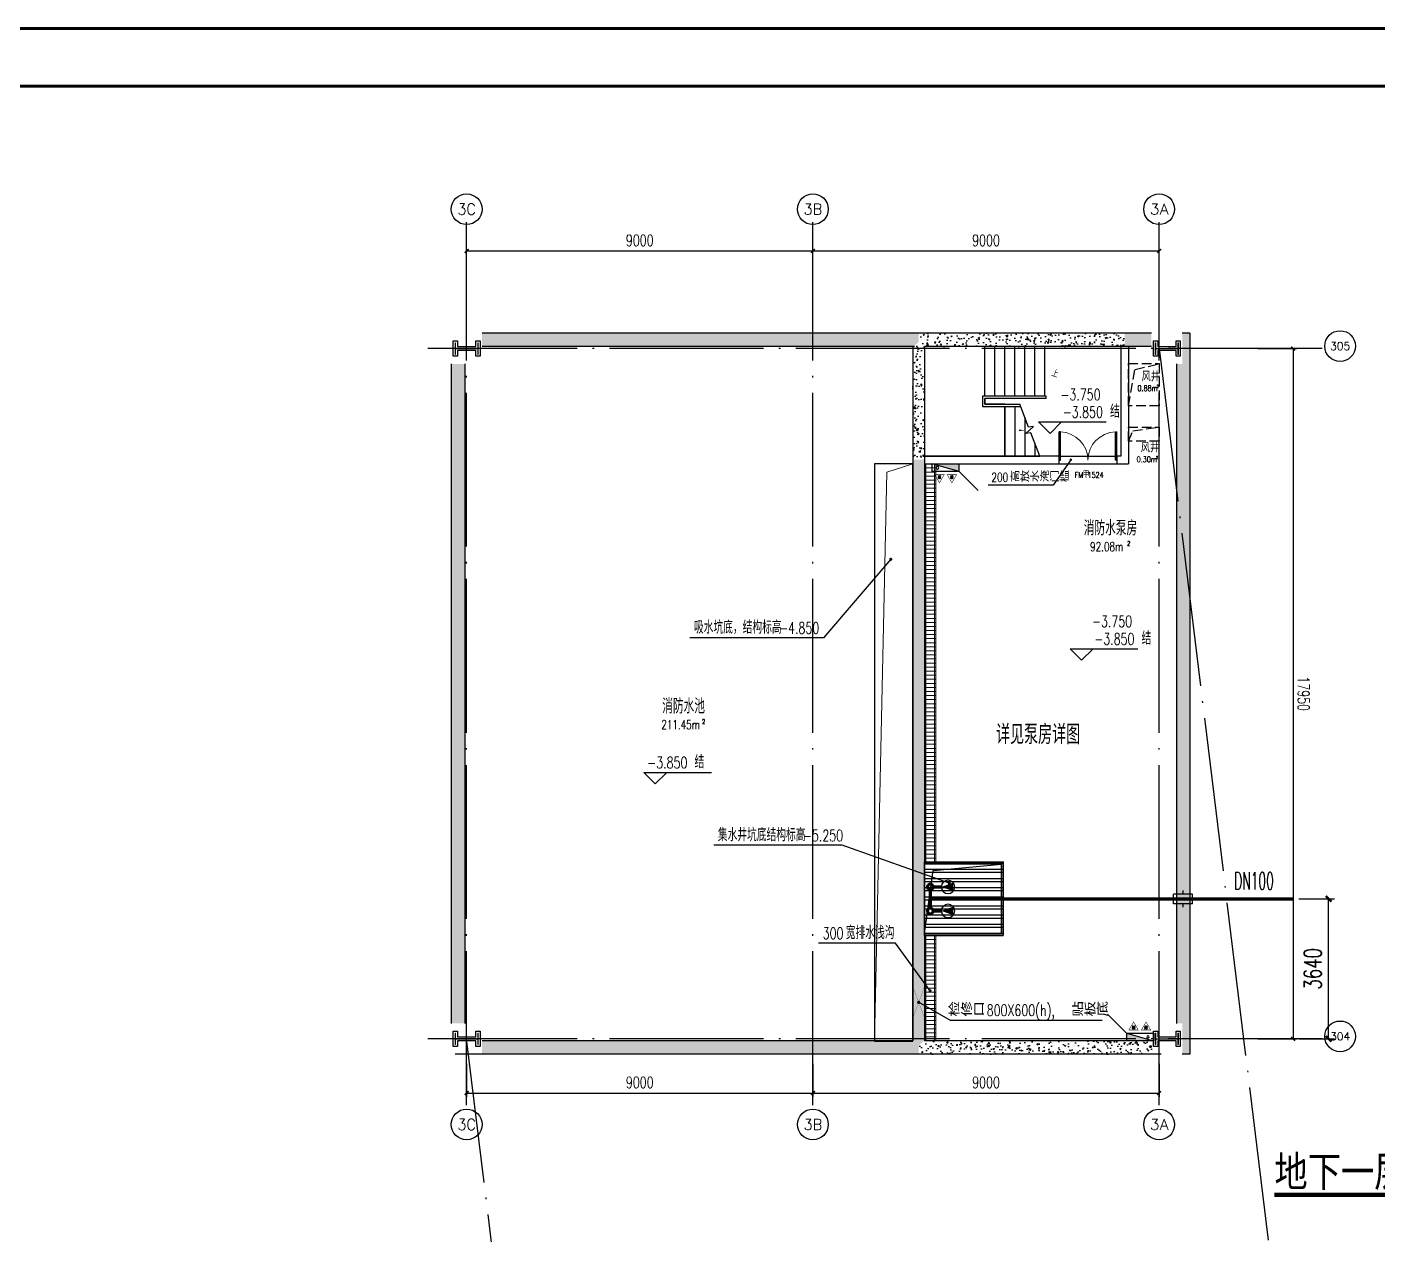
# Model space of a CAD drawing. Extents: x -452079 to 117456, y 3902 to 836955.
# Drawn here: x -162258 to -127144, y 630228 to 661640 of the extents above; entities that cross this region are included whole.
import ezdxf
from ezdxf.enums import TextEntityAlignment as Align

# ---------------------------------------------------------------- set-up
doc = ezdxf.new("R2010")
doc.units = 0
doc.header["$LTSCALE"] = 1000
doc.header["$MEASUREMENT"] = 0
for name, pattern in [('DASH', [0.35, 0.25, -0.1]), ('DOTE', [2.42, 2, -0.2, 0.02, -0.2]), ('DOTE_30', [0.726, 0.6, -0.06, 0.006, -0.06])]:
    doc.linetypes.add(name, pattern=pattern)
for name, color, linetype in [('0-cxFrame', 155, 'Continuous'), ('A-AXIS-D', 1, 'Continuous'), ('A-AXIS-DOTE', 14, 'DOTE'), ('A-AXIS-DP', 126, 'Continuous'), ('A-AXIS-SYMB', 3, 'Continuous'), ('A-HATCH-2', 251, 'Continuous'), ('A-STAIR', 150, 'Continuous'), ('A-WINDOW', 140, 'Continuous'), ('A-防火门窗', 1, 'Continuous'), ('AS-COLN', 6, 'Continuous'), ('AS-WALL', 40, 'Continuous'), ('AS-结构边线层', 200, 'Continuous'), ('FM_ZF雨水', 4, 'Continuous'), ('gps-wang', 90, 'Continuous'), ('PUB_TEXT', 7, 'Continuous'), ('S-其他', 3, 'Continuous'), ('SB_ZF消火栓', 10, 'Continuous'), ('SB_ZF消火栓M', 10, 'Continuous'), ('TEXT_雨水', 4, 'Continuous'), ('TWT_DIM', 3, 'Continuous'), ('TWT_TEXT', 7, 'Continuous'), ('WALL', 2, 'Continuous'), ('填充', 8, 'Continuous'), ('建-墙-填充', 8, 'Continuous'), ('建-文字', 7, 'Continuous'), ('建-标高', 3, 'Continuous'), ('建-箭头', 3, 'Continuous'), ('建-门窗编号', 7, 'Continuous')]:
    doc.layers.add(name, color=color, linetype=linetype)
for name, color, linetype, lineweight in [('0-cxText', 131, 'Continuous', 25), ('A-WALL-HATCH', 8, 'Continuous', 13), ('Gps-ZF雨水', 4, 'DOTE_30', 60), ('LG-ZF雨水', 4, 'Continuous', 60), ('S-col', 2, 'Continuous', 0)]:
    doc.layers.add(name, color=color, linetype=linetype, lineweight=lineweight)
doc.styles.add('-宋体', font='', dxfattribs={"width": 0.8})
doc.styles.add('_TCH_AXIS', font='COMPLEX', dxfattribs={"bigfont": 'GBCBIG'})
doc.styles.add('_TCH_DIM', font='SIMPLEX', dxfattribs={"width": 0.75, "bigfont": '@1HZTXT'})
doc.styles.add('_TCH_DIM_T3', font='SIMPLEX', dxfattribs={"width": 0.705882, "bigfont": 'GBCBIG'})
doc.styles.add('_TWT_PIPEDN', font='SIMPLEX', dxfattribs={"width": 0.65, "height": 3.5, "bigfont": 'HZTXT'})
doc.styles.add('A-AREA', font='SIMPLEX', dxfattribs={"bigfont": 'GBCBIG'})
doc.styles.add('A-DIM_T3', font='SIMPLEX', dxfattribs={"width": 0.705882, "bigfont": 'GBCBIG'})
doc.styles.add('A-STANDARD', font='SIMPLEX', dxfattribs={"bigfont": 'GBCBIG'})
doc.styles.add('A-WIN-LABEL', font='SIMPLEX', dxfattribs={"bigfont": 'GBCBIG'})
doc.styles.add('cx_tuming', font='')
doc.styles.add('cx_tuqian1', font='')
doc.styles.get("Standard").update_dxf_attribs({"font": 'gbenor.shx', "bigfont": 'gbcbig.shx'})
doc.styles.add('黑体', font='', dxfattribs={"height": 12})
doc.styles.get('-宋体').set_extended_font_data('SimSun')
doc.styles.get('cx_tuming').set_extended_font_data('SimHei')
doc.styles.get('cx_tuqian1').set_extended_font_data('SimSun')
doc.styles.get('黑体').set_extended_font_data('SimHei')
doc.dimstyles.new('_TCH_ARCH&&100', dxfattribs={"dimtxt": 297.5, "dimasz": 100, "dimexe": 100, "dimexo": 100, "dimgap": 126.25, "dimtad": 1, "dimdec": 0, "dimzin": 0, "dimdsep": 46, "dimtxsty": '_TCH_DIM_T3', "dimblk": 'ARCHTICK', "dimcen": 0.09, "dimclrt": 7, "dimazin": 2, "dimtfac": 1, "dimtdec": 0, "dimtix": 1, "dimtmove": 2, "dimatfit": 3, "dimfxl": 0, "dimtolj": 1, "dimtzin": 0, "dimarcsym": 0})
doc.dimstyles.new('_TCH_ARCH&&150', dxfattribs={"dimtxt": 446.25, "dimasz": 150, "dimexe": 150, "dimexo": 150, "dimgap": 189.375, "dimtad": 1, "dimdec": 0, "dimzin": 0, "dimdsep": 46, "dimtxsty": '_TCH_DIM_T3', "dimblk": 'ARCHTICK', "dimcen": 0.09, "dimclrt": 7, "dimazin": 2, "dimtfac": 1, "dimtdec": 0, "dimtix": 1, "dimtmove": 2, "dimatfit": 3, "dimfxl": 0, "dimtolj": 1, "dimtzin": 0, "dimarcsym": 0})
doc.dimstyles.new('A-DIM&&100', dxfattribs={"dimtxt": 297.5, "dimasz": 100, "dimexe": 100, "dimexo": 100, "dimgap": 126.25, "dimtad": 1, "dimdec": 0, "dimzin": 0, "dimdsep": 46, "dimtxsty": 'A-DIM_T3', "dimblk": 'ARCHTICK', "dimcen": 0.09, "dimclrt": 7, "dimazin": 2, "dimtfac": 1, "dimtdec": 0, "dimtix": 1, "dimtmove": 2, "dimatfit": 3, "dimfxl": 0, "dimtolj": 1, "dimtzin": 0, "dimarcsym": 0})
pattern_1 = [(50, (0, 0), (358.6301, -31.37607), [37.5, -412.5]), (355, (0, 0), (-69.37567, 376.09607), [30, -330]), (100.4514, (29.9, -2.6), (289.2547, 344.71977), [31.8701, -350.57106]), (46.1842, (0, 100), (533.6205, -82.7595), [56.25, -618.75]), (96.6356, (44.47, 93.1), (467.3314, 487.0589), [47.8051, -525.8565]), (351.1842, (0, 100), (467.331, 487.0593), [45, -495]), (21, (50, 75), (298.45353, -201.30945), [37.5, -412.5]), (326, (50, 75), (121.65767, 362.575), [30, -330]), (71.4514, (74.87, 58.22), (420.1113, 161.26525), [31.8701, -350.57106]), (37.5, (0, 0), (6.07993, 166.44693), [0, -326, 0, -335, 0, -331.25]), (7.5, (0, 0), (131.53477, 197.20586), [0, -191, 0, -318.5, 0, -126.25]), (327.5, (-111.5, 0), (266.91122, -11.277436), [0, -125, 0, -390, 0, -517.5]), (317.5, (-161.5, 0), (291.59308, 50.0525), [0, -162.5, 0, -259, 0, -367.5])]

# ---------------------------------------------------------------- blocks, each defined once
blk = doc.blocks.new('$LinePat$饰面砖')
at = {"color": 0}
for p, q in [((0, 0), (70, 0)), ((0, 0), (0, -100)), ((35, 0), (35, -100)), ((70, 0), (70, -100)), ((0, -100), (70, -100))]:
    blk.add_line(p, q, dxfattribs=at)
at = {"color": 0, "linetype": 'DASH'}
for p, q in [((0, -12.5), (70, -12.5)), ((0, -87.5), (70, -87.5))]:
    blk.add_line(p, q, dxfattribs=at)
blk = doc.blocks.new('_ArchTick')
at = {"color": 0, "linetype": 'ByBlock', "const_width": 0.4}
blk.add_lwpolyline([(-0.5, -0.5), (0.5, 0.5)], dxfattribs=at)
blk = doc.blocks.new('*D343')
at = {"layer": 'A-AXIS-D', "color": 0, "lineweight": -2, "transparency": 16777216}
for p, q in [((170541, 94654), (170541, 93796)), ((179541, 94654), (179541, 93796)), ((170541, 93896), (179541, 93896))]:
    blk.add_line(p, q, dxfattribs=at)
at = {"layer": 'A-AXIS-D', "color": 0, "lineweight": -2, "transparency": 16777216, "xscale": 100, "yscale": 100, "zscale": 100, "rotation": 180}
blk.add_blockref('_ArchTick', (170541, 93896), dxfattribs=at)
at = {"layer": 'A-AXIS-D', "color": 0, "lineweight": -2, "transparency": 16777216, "xscale": 100, "yscale": 100, "zscale": 100}
blk.add_blockref('_ArchTick', (179541, 93896), dxfattribs=at)
at = {"layer": 'A-AXIS-D', "color": 7, "transparency": 16777216, "insert": (175041, 94171), "char_height": 297.5, "attachment_point": 5, "style": '_TCH_DIM_T3'}
blk.add_mtext('\\A1;9000', dxfattribs=at)
blk = doc.blocks.new('*D344')
at = {"layer": 'A-AXIS-D', "color": 0, "lineweight": -2, "transparency": 16777216}
for p, q in [((179541, 94654), (179541, 93796)), ((188541, 94654), (188541, 93796)), ((179541, 93896), (188541, 93896))]:
    blk.add_line(p, q, dxfattribs=at)
at = {"layer": 'A-AXIS-D', "color": 0, "lineweight": -2, "transparency": 16777216, "xscale": 100, "yscale": 100, "zscale": 100, "rotation": 180}
blk.add_blockref('_ArchTick', (179541, 93896), dxfattribs=at)
at = {"layer": 'A-AXIS-D', "color": 0, "lineweight": -2, "transparency": 16777216, "xscale": 100, "yscale": 100, "zscale": 100}
blk.add_blockref('_ArchTick', (188541, 93896), dxfattribs=at)
at = {"layer": 'A-AXIS-D', "color": 7, "transparency": 16777216, "insert": (184041, 94171), "char_height": 297.5, "attachment_point": 5, "style": '_TCH_DIM_T3'}
blk.add_mtext('\\A1;9000', dxfattribs=at)
blk = doc.blocks.new('*D395')
at = {"layer": 'A-AXIS-D', "color": 0, "lineweight": -2, "transparency": 16777216}
for p, q in [((191105, 113254), (192121, 113254)), ((192021, 113254), (192021, 95304)), ((191105, 95304), (192121, 95304))]:
    blk.add_line(p, q, dxfattribs=at)
at = {"layer": 'A-AXIS-D', "color": 0, "lineweight": -2, "transparency": 16777216, "xscale": 100, "yscale": 100, "zscale": 100}
for p, rotation in [((192021, 113254), 90), ((192021, 95304), 270)]:
    blk.add_blockref('_ArchTick', p, dxfattribs=dict(at, rotation=rotation))
at = {"layer": 'A-AXIS-D', "color": 7, "transparency": 16777216, "insert": (192296, 104279), "char_height": 297.5, "attachment_point": 5, "rotation": 270, "style": 'A-DIM_T3'}
blk.add_mtext('\\A1;17950', dxfattribs=at)
blk = doc.blocks.new('*D396')
at = {"layer": 'A-AXIS-D', "color": 0, "lineweight": -2, "transparency": 16777216}
for p, q in [((170541, 115034), (170541, 115892)), ((179541, 115034), (179541, 115892)), ((170541, 115792), (179541, 115792))]:
    blk.add_line(p, q, dxfattribs=at)
at = {"layer": 'A-AXIS-D', "color": 0, "lineweight": -2, "transparency": 16777216, "xscale": 100, "yscale": 100, "zscale": 100, "rotation": 180}
blk.add_blockref('_ArchTick', (170541, 115792), dxfattribs=at)
at = {"layer": 'A-AXIS-D', "color": 0, "lineweight": -2, "transparency": 16777216, "xscale": 100, "yscale": 100, "zscale": 100}
blk.add_blockref('_ArchTick', (179541, 115792), dxfattribs=at)
at = {"layer": 'A-AXIS-D', "color": 7, "transparency": 16777216, "insert": (175041, 116067), "char_height": 297.5, "attachment_point": 5, "style": '_TCH_DIM_T3'}
blk.add_mtext('\\A1;9000', dxfattribs=at)
blk = doc.blocks.new('*D397')
at = {"layer": 'A-AXIS-D', "color": 0, "lineweight": -2, "transparency": 16777216}
for p, q in [((179541, 115034), (179541, 115892)), ((188541, 115034), (188541, 115892)), ((179541, 115792), (188541, 115792))]:
    blk.add_line(p, q, dxfattribs=at)
at = {"layer": 'A-AXIS-D', "color": 0, "lineweight": -2, "transparency": 16777216, "xscale": 100, "yscale": 100, "zscale": 100, "rotation": 180}
blk.add_blockref('_ArchTick', (179541, 115792), dxfattribs=at)
at = {"layer": 'A-AXIS-D', "color": 0, "lineweight": -2, "transparency": 16777216, "xscale": 100, "yscale": 100, "zscale": 100}
blk.add_blockref('_ArchTick', (188541, 115792), dxfattribs=at)
at = {"layer": 'A-AXIS-D', "color": 7, "transparency": 16777216, "insert": (184041, 116067), "char_height": 297.5, "attachment_point": 5, "style": '_TCH_DIM_T3'}
blk.add_mtext('\\A1;9000', dxfattribs=at)
blk = doc.blocks.new('$DorLib2D$00000002')
for p, q in [((-0.5, 0), (-0.5, 0.4875)), ((-0.475, 0.4875), (-0.5, 0.4875)), ((-0.475, 0), (-0.475, 0.4875)), ((0.475, 0), (0.475, 0.4875)), ((0.475, 0.4875), (0.5, 0.4875)), ((0.5, 0), (0.5, 0.4875)), ((-0.5, 0), (-0.475, 0)), ((0.5, 0), (0.475, 0))]:
    blk.add_line(p, q)
at = {"lineweight": 13}
for centre, start, end in [((-0.4875, 0), 0, 88.53072), ((0.4875, 0), 91.46928, 180)]:
    blk.add_arc(centre, 0.4875, start, end, dxfattribs=at)
blk = doc.blocks.new('_FZH')
at = {"layer": 'A-HATCH-2'}
blk.add_lwpolyline([(-0.437, -0.25), (-0.437, 0.25), (-0.297, 0.25), (-0.297, 0.067), (0.298, 0.067), (0.298, 0.25), (0.438, 0.25), (0.438, -0.25), (0.298, -0.25), (0.298, -0.068), (-0.297, -0.068), (-0.297, -0.25)], close=True, dxfattribs=at)
at = {"layer": 'S-col'}
blk.add_lwpolyline([(-0.375, -0.188), (-0.375, 0.187), (-0.36, 0.187), (-0.36, 0.005), (0.36, 0.005), (0.36, 0.187), (0.375, 0.187), (0.375, -0.188), (0.36, -0.188), (0.36, -0.005), (-0.36, -0.005), (-0.36, -0.188)], close=True, dxfattribs=at)
blk = doc.blocks.new('A$C5D961328')
at = {"layer": 'SB_ZF消火栓', "linetype": 'Continuous'}
h = blk.add_hatch(dxfattribs=at)
h.set_pattern_fill('ANSI31', color=256, scale=129.330432, angle=270, style=0)
h.set_pattern_definition([(45, (-18410.044, -5691.868), (11.431303, -11.431303), [])])
h.paths.add_polyline_path([(228, 343), (228, 427), (153, 427), (153, 343)])
h = blk.add_hatch(dxfattribs=at)
h.set_pattern_fill('ANSI31', color=256, scale=129.330432, angle=270, style=0)
h.set_pattern_definition([(45, (-18087.504, -5691.868), (11.431303, -11.431303), [])])
h.paths.add_polyline_path([(550, 343), (550, 427), (475, 427), (475, 343)])
at = {"layer": 'SB_ZF消火栓'}
blk.add_hatch(color=256, dxfattribs=at).paths.add_polyline_path([(0, 40), (700, 40), (700, 240)])
for p, q in [((1195, 735), (700, 240)), ((700, 240), (0, 240)), ((0, 240), (0, 40)), ((700, 240), (0, 40)), ((0, 40), (700, 40)), ((700, 240), (700, 40))]:
    blk.add_line(p, q, dxfattribs=at)
at = {"layer": 'SB_ZF消火栓', "linetype": 'Continuous'}
for points, const_width in [([(312, 321), (190, 531), (69, 321), (312, 321), (190, 531)], 12.9), ([(228, 343), (228, 427), (153, 427), (153, 343), (228, 343)], 7.76), ([(634, 321), (513, 531), (392, 321), (634, 321), (513, 531)], 12.9), ([(550, 343), (550, 427), (475, 427), (475, 343), (550, 343)], 7.76)]:
    blk.add_lwpolyline(points, dxfattribs=dict(at, const_width=const_width))
at = {"layer": 'SB_ZF消火栓', "color": 1}
blk.add_circle((140, 140), 32.5, dxfattribs=at)
blk = doc.blocks.new('64')
at = {"layer": 'gps-wang'}
blk.add_hatch(color=256, dxfattribs=at).paths.add_polyline_path([(0, 315), (-202, -242), (202, -242)])
blk.add_circle((0, 0), 315, dxfattribs=at)
blk = doc.blocks.new('排污泵')
at = {"layer": 'Gps-ZF雨水', "const_width": 60}
for points in [[(0, 192), (0, 50)], [(50, 0), (366, 0)], [(416, 192), (416, 50)]]:
    blk.add_lwpolyline(points, dxfattribs=at)
at = {"layer": 'LG-ZF雨水', "linetype": 'Continuous'}
for centre in [(0, 0), (416, 0)]:
    blk.add_circle(centre, 50, dxfattribs=at)
at = {"layer": '填充', "extrusion": (0, 0, -1), "xscale": 0.3675000001676381, "yscale": 0.3675000001676381, "zscale": -0.3675000001676381, "rotation": 180}
for p in [(0, 307), (-416, 307)]:
    blk.add_blockref('64', p, dxfattribs=at)
blk = doc.blocks.new('TK22.A0+1 L(Dragon)')
at = {"layer": '0-cxFrame', "color": 7, "const_width": 0.5}
blk.add_lwpolyline([(0, 0), (-1485, 0), (-1485, 841), (0, 841)], close=True, dxfattribs=at)
at = {"layer": '0-cxFrame', "const_width": 0.5}
blk.add_lwpolyline([(-80, 10), (-1465, 10), (-1465, 831), (-80, 831)], close=True, dxfattribs=at)
at = {"style": '黑体', "flags": 4}
blk.add_attdef('图幅', text='', height=3.3, dxfattribs=at).set_placement((-40, 3), align=Align.RIGHT)
at = {"layer": '0-cxText', "flags": 4}
for tag, height, style, p in [('建设单位', 3.5, 'cx_tuming', (-45, 240)), ('项目名称', 3.5, 'cx_tuming', (-45, 210)), ('子项名称', 3.5, 'cx_tuming', (-45, 180)), ('工程编号', 3.3, 'cx_tuqian1', (-35, 165)), ('图名1', 3.5, 'cx_tuming', (-45, 87)), ('图名2', 3.5, 'cx_tuming', (-45, 79)), ('图名3', 3.5, 'cx_tuming', (-45, 71)), ('出图日期', 3.3, 'cx_tuqian1', (-39, 60)), ('专业', 3.3, 'cx_tuqian1', (-55, 52)), ('图号', 3.3, 'cx_tuqian1', (-55, 44)), ('版次', 3.3, 'cx_tuqian1', (-20, 44))]:
    blk.add_attdef(tag, text='', height=height, dxfattribs=dict(at, style=style)).set_placement(p, align=Align.MIDDLE)
blk = doc.blocks.new('$VALVE$00000553')
for p, q in [((-138, -69), (-138, 69)), ((-138, 0), (138, 0)), ((0, -6), (0, 6)), ((138, -69), (138, 69))]:
    blk.add_line(p, q)
at = {"const_width": 18.4}
for points in [[(-138, 69), (-138, 69), (0, 69)], [(0, 124), (0, 69), (0, 69)], [(138, 69), (138, 69), (0, 69)], [(0, -69), (-138, -69), (-138, -69)], [(0, -69), (138, -69), (138, -69)], [(0, -69), (0, -124), (0, -124)]]:
    blk.add_lwpolyline(points, dxfattribs=at)
blk = doc.blocks.new('*D455')
at = {"layer": 'TWT_DIM', "color": 0, "lineweight": -2, "transparency": 16777216}
for p, q in [((-129202, 638969), (-128276, 638969)), ((-128426, 635328), (-128426, 638969)), ((-129202, 635328), (-128276, 635328))]:
    blk.add_line(p, q, dxfattribs=at)
at = {"layer": 'TWT_DIM', "color": 0, "lineweight": -2, "transparency": 16777216, "xscale": 150, "yscale": 150, "zscale": 150}
for p, rotation in [((-128426, 638969), 90), ((-128426, 635328), 270)]:
    blk.add_blockref('_ArchTick', p, dxfattribs=dict(at, rotation=rotation))
at = {"layer": 'TWT_DIM', "color": 7, "transparency": 16777216, "insert": (-128839, 637149), "char_height": 446.2, "attachment_point": 5, "rotation": 90, "style": '_TCH_DIM_T3'}
blk.add_mtext('\\A1;3640', dxfattribs=at)
blk = doc.blocks.new('A$C515E426B')
at = {"layer": 'A-HATCH-2'}
h = blk.add_hatch(dxfattribs=at)
h.set_pattern_fill('混凝土', color=8, scale=50)
h.set_pattern_definition(pattern_1)
h.paths.add_polyline_path([(170940.7, 113654.4), (170940.7, 113304.4), (182140.7, 113304.4), (182290.7, 113421), (182290.7, 113654.4)])
h = blk.add_hatch(dxfattribs=at)
h.set_pattern_fill('混凝土', color=8, scale=50)
h.set_pattern_definition(pattern_1)
h.paths.add_polyline_path([(182290.7, 113421), (182140.7, 113304.4), (182140.7, 110364.5), (182440.7, 110364.5), (182440.7, 113304.4)])
h = blk.add_hatch(dxfattribs=at)
h.set_pattern_fill('混凝土', color=8, scale=50)
h.set_pattern_definition(pattern_1)
h.paths.add_polyline_path([(187640.7, 113304.4), (187640.7, 113654.4), (182290.7, 113654.4), (182290.7, 113421), (182440.7, 113304.4)])
h = blk.add_hatch(dxfattribs=at)
h.set_pattern_fill('混凝土', color=8, scale=50)
h.set_pattern_definition(pattern_1)
h.paths.add_polyline_path([(188990.7, 95704.5), (189140.7, 95704.5), (189140.7, 94904.5), (189340.7, 94904.5), (189340.7, 113654.4), (189140.7, 113654.4), (189140.7, 112854.4), (188990.7, 112854.4)])
h = blk.add_hatch(dxfattribs=at)
h.set_pattern_fill('混凝土', color=8, scale=50)
h.set_pattern_definition(pattern_1)
h.paths.add_polyline_path([(170140.7, 95704.5), (170490.7, 95704.5), (170490.7, 112854.4), (170140.7, 112854.4)])
h = blk.add_hatch(dxfattribs=at)
h.set_pattern_fill('混凝土', color=8, scale=50)
h.set_pattern_definition(pattern_1)
h.paths.add_polyline_path([(182440.7, 110364.5), (182140.7, 110364.5), (182140.7, 95253.6), (182290.7, 95136.9), (182440.7, 95253.6)])
h = blk.add_hatch(dxfattribs=at)
h.set_pattern_fill('ANSI32', color=8, scale=50, angle=135)
h.set_pattern_definition([(180, (356094.84, -760276.4), (-1e-14, -238.125), []), (180, (356015.47, -760197.03), (-1e-14, -238.125), [])])
h.paths.add_polyline_path([(184490.7, 99903.6), (182440.7, 99898.6), (182440.7, 97988.6), (184490.7, 97993.6)])
h = blk.add_hatch(dxfattribs=at)
h.set_pattern_fill('混凝土', color=8, scale=50)
h.set_pattern_definition(pattern_1)
h.paths.add_polyline_path([(170940.7, 95253.6), (170940.7, 94904.5), (170241.3, 94904.5), (170240.7, 94903.6), (182290.7, 94903.6), (182290.7, 95136.9), (182140.7, 95253.6)])
h = blk.add_hatch(dxfattribs=at)
h.set_pattern_fill('混凝土', color=8, scale=50)
h.set_pattern_definition(pattern_1)
h.paths.add_polyline_path([(188590.7, 94904.5), (188340.7, 94904.5), (188340.7, 95253.6), (182440.7, 95253.6), (182290.7, 95136.9), (182290.7, 94903.6), (188590.7, 94903.6)])
at = {"layer": '建-墙-填充'}
blk.add_hatch(color=8, dxfattribs=at).paths.add_polyline_path([(188340.7, 113304.4), (188340.7, 113654.4), (187640.7, 113654.4), (187640.7, 113304.4)])
at = {"layer": 'A-AXIS-D'}
for centre in [(170540.7, 116878.4), (179540.7, 116878.4), (188540.7, 116878.4), (193244.4, 113318.8), (193244.4, 95368.8), (170540.7, 93078.2), (179540.7, 93078.2), (188540.7, 93078.2)]:
    blk.add_circle(centre, 400, dxfattribs=at)
at = {"layer": 'A-AXIS-DOTE', "color": 8, "ltscale": 2}
for p, q in [((192774.8, 113254.5), (169534.8, 113254.5)), ((188540.7, 113254.5), (192522.2, 80696)), ((192774.8, 95304.5), (169534.8, 95304.5)), ((174514.2, 62746), (170540.7, 95304.5))]:
    blk.add_line(p, q, dxfattribs=at)
for points in [[(170540.7, 93584.5), (170540.7, 116544.5)], [(179540.7, 93584.5), (179540.7, 116544.5)], [(188540.7, 93584.5), (188540.7, 116544.5)]]:
    blk.add_lwpolyline(points, dxfattribs=at)
at = {"layer": 'A-AXIS-DP'}
blk.add_lwpolyline([(182440.7, 99903.6), (184490.7, 99903.6), (184490.7, 97993.6), (182440.7, 97993.6)], close=True, dxfattribs=at)
at = {"layer": 'A-AXIS-SYMB'}
for p, q in [((186244.8, 110364.5), (185789, 109704.5)), ((185789, 109704.5), (184099, 109704.5)), ((182290.7, 96254.6), (183104.8, 95794.5)), ((183104.8, 95794.5), (187057.2, 95794.5))]:
    blk.add_line(p, q, dxfattribs=at)
for points, const_width in [([(186253.9, 110377.7, 1), (186235.8, 110351.3, 1)], 32), ([(182273.2, 96264.4, 1), (182308.1, 96244.8, 1)], 40)]:
    blk.add_lwpolyline(points, format="xyb", close=True, dxfattribs=dict(at, const_width=const_width))
at = {"layer": 'A-HATCH-2'}
blk.add_lwpolyline([(182440.7, 98043.6), (182664.8, 99683.6), (184440.7, 99843.6)], dxfattribs=at)
at = {"layer": 'A-STAIR'}
for p, q in [((184010.7, 113304.4), (182440.7, 113304.4)), ((182440.7, 113304.4), (182440.7, 110454.4)), ((185570.7, 113304.4), (184010.7, 113304.4)), ((184010.7, 112014.4), (184010.7, 113304.4)), ((184010.7, 112014.4), (184010.7, 113304.4)), ((184270.7, 112014.4), (184270.7, 113304.4)), ((184530.7, 112014.4), (184530.7, 113304.4)), ((184790.7, 112014.4), (184790.7, 113304.4)), ((185050.7, 112014.4), (185050.7, 113304.4)), ((185310.7, 112014.4), (185310.7, 113304.4)), ((185570.7, 112014.4), (185570.7, 113304.4)), ((185600.7, 112014.4), (183950.7, 112014.4)), ((183950.7, 112014.4), (183950.7, 111744.4)), ((185600.7, 111954.4), (185600.7, 112014.4)), ((183950.7, 111744.4), (184943.8, 111744.4)), ((185570.7, 111954.4), (184010.7, 111954.4)), ((185600.7, 111954.4), (184010.7, 111954.4)), ((184010.7, 111954.4), (184010.7, 111804.4)), ((184010.7, 111804.4), (184010.7, 111954.4)), ((184010.7, 111804.4), (184920.7, 111804.4)), ((184530.7, 111804.4), (184010.7, 111804.4)), ((184530.7, 111804.4), (184920.7, 111804.4)), ((184530.7, 111744.4), (184530.7, 110454.4)), ((184530.7, 110454.4), (184530.7, 111744.4)), ((184790.7, 111744.4), (184790.7, 110454.4)), ((185148.4, 111213.2), (184920.7, 111804.4)), ((185050.7, 111466.9), (185050.7, 110454.4)), ((185071.5, 111049.9), (185274.3, 111226.6)), ((185205.8, 111064.2), (185071.5, 111049.9)), ((185274.3, 111226.6), (185148.4, 111213.2)), ((185440.7, 110454.4), (185205.8, 111064.2)), ((185310.7, 110791.9), (185310.7, 110454.4)), ((182440.7, 110454.4), (184530.7, 110454.4)), ((184530.7, 110454.4), (185440.7, 110454.4))]:
    blk.add_line(p, q, dxfattribs=at)
at = {"layer": 'A-WALL-HATCH'}
blk.add_lwpolyline([(181140.7, 95243.6), (181458.6, 110036.8), (182140.7, 110254.5)], dxfattribs=at)
at = {"layer": 'A-WINDOW'}
blk.add_lwpolyline([(184490.7, 99903.6), (182440.7, 99898.6), (182440.7, 97988.6), (184490.7, 97993.6)], close=True, dxfattribs=at)
at = {"layer": 'A-WINDOW', "const_width": 5}
blk.add_lwpolyline([(182140.6, 95854.5), (182440.6, 95854.5), (182440.6, 96654.5), (182140.6, 96654.5)], close=True, dxfattribs=at)
for points in [[(182140.6, 96654.5), (182440.6, 95854.5)], [(182140.6, 95854.5), (182440.6, 96654.5)]]:
    blk.add_lwpolyline(points, dxfattribs=at)
at = {"layer": 'A-防火门窗', "color": 1}
for p, q in [((185940.7, 110454.5), (187440.7, 110454.5)), ((185940.7, 110254.5), (187440.7, 110254.5))]:
    blk.add_line(p, q, dxfattribs=at)
at = {"layer": 'AS-COLN'}
for p, q in [((170240.7, 113554.4), (170240.7, 113554.4)), ((170490.7, 113554.4), (170490.7, 113554.4)), ((170740.7, 113554.4), (170740.7, 113554.4)), ((182290.7, 113654.4), (170940.7, 113654.4)), ((187640.7, 113654.4), (182290.7, 113654.4)), ((188340.7, 113654.4), (187640.7, 113654.4)), ((189340.7, 113654.4), (189140.7, 113654.4)), ((189340.7, 113654.4), (189340.7, 94904.5)), ((182140.7, 113304.4), (170940.7, 113304.4)), ((182140.7, 113304.4), (182140.7, 110364.5)), ((182440.7, 113304.4), (182440.7, 110364.5)), ((187640.7, 113304.4), (182440.7, 113304.4)), ((188340.7, 113304.4), (187640.7, 113304.4)), ((170140.7, 112854.4), (170140.7, 95704.5)), ((170490.7, 112854.4), (170490.7, 95704.5)), ((188990.7, 112854.4), (188990.7, 95704.5)), ((182140.7, 110364.5), (182140.7, 95253.6)), ((182440.7, 110364.5), (182440.7, 95253.6)), ((182140.7, 95253.6), (170940.7, 95253.6)), ((188340.7, 95253.6), (182440.7, 95253.6)), ((170240.7, 94903.6), (170241.3, 94904.5)), ((182290.7, 94903.6), (170240.7, 94903.6)), ((188590.7, 94903.6), (182290.7, 94903.6)), ((188590.7, 94903.6), (188590.7, 94904.5)), ((189340.7, 94904.5), (189140.7, 94904.5))]:
    blk.add_line(p, q, dxfattribs=at)
for points in [[(181140.7, 95243.6), (182140.7, 95243.6), (182140.7, 110254.5), (181140.7, 110254.5)], [(184440.7, 99843.6), (182440.7, 99843.6), (182440.7, 98043.6), (184440.7, 98043.6)]]:
    blk.add_lwpolyline(points, close=True, dxfattribs=at)
at = {"layer": 'AS-WALL'}
for p, q in [((187540.7, 113304.4), (187540.7, 110454.5)), ((187740.7, 113304.4), (187740.7, 110254.5)), ((185940.7, 110454.5), (182440.7, 110454.5)), ((185940.7, 110254.5), (185940.7, 110454.5)), ((187540.7, 110454.5), (187440.7, 110454.5)), ((187440.7, 110454.5), (187440.7, 110254.5)), ((182440.7, 110254.5), (185940.7, 110254.5)), ((187440.7, 110254.5), (187740.7, 110254.5))]:
    blk.add_line(p, q, dxfattribs=at)
at = {"layer": 'AS-结构边线层', "linetype": 'DASH'}
for points in [[(187740.7, 112864.5), (188540.7, 112864.5), (188540.7, 111764.5), (187740.7, 111764.5)], [(187740.7, 111214.5), (188540.7, 111214.5), (188540.7, 110844.5), (187740.7, 110844.5)]]:
    blk.add_lwpolyline(points, close=True, dxfattribs=at)
for points in [[(187740.7, 111764.5), (187914.8, 112709.5), (188540.7, 112859.5)], [(187740.7, 110844.5), (187860, 111116.7), (188540.7, 111214.5)]]:
    blk.add_lwpolyline(points, dxfattribs=at)
at = {"layer": '建-标高'}
for p, q in [((185704.8, 111049.5), (185404.8, 111349.5)), ((185404.8, 111349.5), (187164.8, 111349.5)), ((185704.8, 111049.5), (186004.8, 111349.5)), ((181564.8, 107774.5), (179814.8, 105734.5)), ((179814.8, 105734.5), (176344.8, 105734.5)), ((186524.8, 105149.5), (186224.8, 105449.5)), ((186224.8, 105449.5), (187984.8, 105449.5)), ((186524.8, 105149.5), (186824.8, 105449.5)), ((175444.3, 101934.5), (175144.3, 102234.5)), ((175144.3, 102234.5), (176904.3, 102234.5)), ((175444.3, 101934.5), (175744.3, 102234.5)), ((180302.4, 100337.8), (176964.9, 100337.8)), ((183084.8, 99354.5), (180302.4, 100337.8)), ((181684.8, 97794.5), (179690.7, 97794.5)), ((182586.6, 96554.5), (181684.8, 97794.5))]:
    blk.add_line(p, q, dxfattribs=at)
at = {"layer": '建-标高', "const_width": 40}
for points in [[(181577.9, 107789.7, 1), (181551.8, 107759.3, 1)], [(183103.7, 99347.8, 1), (183066, 99361.1, 1)], [(182598.3, 96538.3, 1), (182574.8, 96570.7, 1)]]:
    blk.add_lwpolyline(points, format="xyb", close=True, dxfattribs=at)
at = {"layer": '建-箭头'}
blk.add_lwpolyline([(185700.7, 112629.4, 0, 0, 0), (183225.7, 112629.4, 0, 0, 0), (183225.7, 111129.4, 0, 0, 0), (185050.7, 111129.4, 0, 40, 0), (184900.7, 111129.4, 0, 0, 0)], format="xyseb", dxfattribs=at)
at = {"layer": 'A-WALL-HATCH', "yscale": 3, "zscale": 3}
for p, xscale, rotation in [((182740.7, 110254.5), 3.019102133014555, 270.0001690309123), ((182740.7, 110043.1), 3.019102133014555, 270.0001690309123), ((182740.7, 109831.8), 3.019102133014555, 270.0001690309123), ((182740.7, 109620.5), 3.019102133014555, 270.0001690309123), ((182740.7, 109409.1), 3.019102133014555, 270.0001690309123), ((182740.7, 109197.8), 3.019102133014555, 270.0001690309123), ((182740.7, 108986.5), 3.019102133014555, 270.0001690309123), ((182740.7, 108775.1), 3.019102133014555, 270.0001690309123), ((182740.7, 108563.8), 3.019102133014555, 270.0001690309123), ((182740.7, 108352.5), 3.019102133014555, 270.0001690309123), ((182740.7, 108141.1), 3.019102133014555, 270.0001690309123), ((182740.7, 107929.8), 3.019102133014555, 270.0001690309123), ((182740.7, 107718.4), 3.019102133014555, 270.0001690309123), ((182740.7, 107507.1), 3.019102133014555, 270.0001690309123), ((182740.7, 107295.8), 3.019102133014555, 270.0001690309123), ((182740.7, 107084.4), 3.019102133014555, 270.0001690309123), ((182740.7, 106873.1), 3.019102133014555, 270.0001690309123), ((182740.7, 106661.8), 3.019102133014555, 270.0001690309123), ((182740.7, 106450.4), 3.019102133014555, 270.0001690309123), ((182740.7, 106239.1), 3.019102133014555, 270.0001690309123), ((182740.7, 106027.7), 3.019102133014555, 270.0001690309123), ((182740.7, 105816.4), 3.019102133014555, 270.0001690309123), ((182740.7, 105605.1), 3.019102133014555, 270.0001690309123), ((182740.7, 105393.7), 3.019102133014555, 270.0001690309123), ((182740.7, 105182.4), 3.019102133014555, 270.0001690309123), ((182740.7, 104971.1), 3.019102133014555, 270.0001690309123), ((182740.7, 104759.7), 3.019102133014555, 270.0001690309123), ((182740.7, 104548.4), 3.019102133014555, 270.0001690309123), ((182740.7, 104337), 3.019102133014555, 270.0001690309123), ((182740.7, 104125.7), 3.019102133014555, 270.0001690309123), ((182740.7, 103914.4), 3.019102133014555, 270.0001690309123), ((182740.7, 103703), 3.019102133014555, 270.0001690309123), ((182740.7, 103491.7), 3.019102133014555, 270.0001690309123), ((182740.7, 103280.4), 3.019102133014555, 270.0001690309123), ((182740.7, 103069), 3.019102133014555, 270.0001690309123), ((182740.7, 102857.7), 3.019102133014555, 270.0001690309123), ((182740.7, 102646.3), 3.019102133014555, 270.0001690309123), ((182740.7, 102435), 3.019102133014555, 270.0001690309123), ((182740.7, 102223.7), 3.019102133014555, 270.0001690309123), ((182740.7, 102012.3), 3.019102133014555, 270.0001690309123), ((182740.7, 101801), 3.019102133014555, 270.0001690309123), ((182740.7, 101589.7), 3.019102133014555, 270.0001690309123), ((182740.7, 101378.3), 3.019102133014555, 270.0001690309123), ((182740.7, 101167), 3.019102133014555, 270.0001690309123), ((182740.7, 100955.7), 3.019102133014555, 270.0001690309123), ((182740.7, 100744.3), 3.019102133014555, 270.0001690309123), ((182740.7, 100533), 3.019102133014555, 270.0001690309123), ((182740.7, 100321.6), 3.019102133014555, 270.0001690309123), ((182740.7, 100110.3), 3.019102133014555, 270.0001690309123), ((182740.7, 97989), 3.005896639420586, 270.0001690309124), ((182740.7, 97778.6), 3.005896639420586, 270.0001690309124), ((182740.7, 97568.1), 3.005896639420586, 270.0001690309124), ((182740.7, 97357.7), 3.005896639420586, 270.0001690309124), ((182740.7, 97147.3), 3.005896639420586, 270.0001690309124), ((182740.7, 96936.9), 3.005896639420586, 270.0001690309124), ((182740.7, 96726.5), 3.005896639420586, 270.0001690309124), ((182740.7, 96516.1), 3.005896639420586, 270.0001690309124), ((182740.7, 96305.7), 3.005896639420586, 270.0001690309124), ((182740.7, 96095.3), 3.005896639420586, 270.0001690309124), ((182740.7, 95884.8), 3.005896639420586, 270.0001690309124), ((182740.7, 95674.4), 3.005896639420586, 270.0001690309124), ((182740.7, 95464), 3.005896639420586, 270.0001690309124)]:
    blk.add_blockref('$LinePat$饰面砖', p, dxfattribs=dict(at, xscale=xscale, rotation=rotation))
at = {"layer": 'A-防火门窗', "color": 1, "xscale": 1500, "yscale": 1500, "zscale": 200}
blk.add_blockref('$DorLib2D$00000002', (186690.7, 110354.5), dxfattribs=at)
at = {"layer": 'AS-COLN', "xscale": 800, "yscale": 800, "zscale": 800}
for p in [(170540.7, 113254.4), (188740.7, 113254.4), (170540.7, 95304.5), (188740.7, 95304.5)]:
    blk.add_blockref('_FZH', p, dxfattribs=at)
at = {"layer": 'A-防火门窗', "style": 'A-AREA'}
for s, height, p in [('风井', 241.13, (188081.3, 112404.5)), ('风井', 241.13, (188061.3, 110554.5)), ('消防水泵房', 385.82, (186580.4, 108394.5)), ('消防水池', 385.82, (175624.6, 103764.4))]:
    blk.add_text(s, height=height, dxfattribs=at).set_placement(p)
at = {"layer": 'A-防火门窗', "style": 'A-AREA', "width": 0.705882}
for s, height, p in [('0.88m', 148.75, (187977.3, 112148.5)), ('2', 74.4, (188477.3, 112236)), ('0.30m', 148.75, (187957.3, 110298.5)), ('2', 74.4, (188457.3, 110386)), ('92.08m', 238, (186746.8, 107985)), ('2', 119, (187706.8, 108125)), ('211.45m', 238, (175600.5, 103354.9)), ('2', 119, (176656.5, 103494.9))]:
    blk.add_text(s, height=height, dxfattribs=at).set_placement(p)
at = {"layer": 'PUB_TEXT', "style": '_TCH_AXIS'}
for s, height, p, p2 in [('3C', 294.28, (170302.4, 116731.3), (170778.9, 116731.3)), ('3B', 282.17, (179298.8, 116737.4), (179782.5, 116737.4)), ('3A', 276.42, (188297.1, 116740.2), (188784.2, 116740.2)), ('305', 206.28, (192984.1, 113215.6), (193504.7, 113215.6)), ('304', 199.75, (192982.8, 95268.9), (193506, 95268.9)), ('3C', 294.28, (170302.4, 92931.1), (170778.9, 92931.1)), ('3B', 282.17, (179298.8, 92937.1), (179782.5, 92937.1)), ('3A', 276.42, (188297.1, 92940), (188784.2, 92940))]:
    blk.add_text(s, height=height, dxfattribs=at).set_placement(p, p2, align=Align.FIT)
at = {"layer": 'PUB_TEXT', "width": 0.705882}
for s, height, style, p in [('-3.750', 297.5, 'A-STANDARD', (185974.8, 111909.5)), ('-3.850', 297.5, 'A-STANDARD', (186034.8, 111454.5)), ('200', 238, '_TCH_DIM', (184183, 109788.5)), ('-4.850', 297.5, 'A-STANDARD', (178661.5, 105839.5)), ('-3.750', 297.5, 'A-STANDARD', (186794.8, 106009.5)), ('-3.850', 297.5, 'A-STANDARD', (186854.8, 105554.5)), ('-3.850', 297.5, 'A-STANDARD', (175234.8, 102339.5)), ('-5.250', 297.5, 'A-STANDARD', (179281.6, 100442.8)), ('300', 297.5, 'A-STANDARD', (179795.7, 97899.5)), ('800X600(h),', 297.5, '_TCH_DIM', (184058.9, 95899.5))]:
    blk.add_text(s, height=height, dxfattribs=dict(at, style=style)).set_placement(p)
at = {"layer": 'PUB_TEXT'}
for s, height, style, p in [('结', 337.6, 'A-STANDARD', (187264.8, 111454.5)), ('高放水淹门槛', 270.07, '_TCH_DIM', (184663, 109788.5)), ('吸水坑底，结构标高', 337.59, 'A-STANDARD', (176449.8, 105839.5)), ('结', 337.6, 'A-STANDARD', (188084.8, 105554.5)), ('结', 337.6, 'A-STANDARD', (176464.8, 102339.5)), ('集水井坑底结构标高', 337.59, 'A-STANDARD', (177069.9, 100442.8)), ('宽排水浅沟', 337.59, 'A-STANDARD', (180395.7, 97899.5)), ('检修口', 337.59, '_TCH_DIM', (183050.1, 95899.5)), ('贴板底', 337.59, '_TCH_DIM', (186259.6, 95899.5))]:
    blk.add_text(s, height=height, dxfattribs=dict(at, style=style)).set_placement(p)
at = {"layer": '建-文字', "style": 'A-STANDARD'}
blk.add_text('上', height=168.8, rotation=339.92971, dxfattribs=at).set_placement((185723.1, 112547.2))
at = {"layer": '建-门窗编号', "color": 1, "style": 'A-WIN-LABEL', "width": 0.705882}
for s, p in [('FM', (186346.7, 109892)), ('1524', (186679.6, 109892))]:
    blk.add_text(s, height=148.75, dxfattribs=at).set_placement(p)
at = {"layer": '建-门窗编号', "color": 1, "style": 'A-WIN-LABEL'}
blk.add_text('甲', height=168.8, dxfattribs=at).set_placement((186556.7, 109892))
at = {"layer": 'A-AXIS-D'}
for base, p1, p2, picture, middle in [((179540.7, 115792.3), (170540.7, 114934.3), (179540.7, 114934.3), '*D396', (175040.7, 116067.3)), ((188540.7, 115792.3), (179540.7, 114934.3), (188540.7, 114934.3), '*D397', (184040.7, 116067.3)), ((179540.7, 93896.5), (170540.7, 94754.5), (179540.7, 94754.5), '*D343', (175040.7, 94171.5)), ((188540.7, 93896.5), (179540.7, 94754.5), (188540.7, 94754.5), '*D344', (184040.7, 94171.5))]:
    dim = blk.add_linear_dim(base=base, p1=p1, p2=p2, angle=0, dimstyle='_TCH_ARCH&&100', override={"dimgap": 0}, dxfattribs=at)
    dim.commit()
    dim.dimension.update_dxf_attribs({"geometry": picture, "text_midpoint": middle, "dimtype": 161})
dim = blk.add_linear_dim(base=(192020.7, 95304.5), p1=(191004.8, 113254.5), p2=(191004.8, 95304.5), angle=270, dimstyle='A-DIM&&100', override={"dimgap": 0}, dxfattribs=at)
dim.commit()
dim.dimension.update_dxf_attribs({"geometry": '*D395', "text_midpoint": (192295.7, 104279.5), "dimtype": 161, "text_rotation": 270})

msp = doc.modelspace()

# ---------------------------------------------------------------- linework, layer by layer
at = {"layer": 'Gps-ZF雨水', "const_width": 90}
msp.add_lwpolyline([(-138778.8, 638967.56), (-129351.7, 638967.56)], dxfattribs=at)
at = {"layer": 'S-其他', "color": 20, "const_width": 105}
msp.add_lwpolyline([(-129835.92, 631272.77), (-120665.92, 631272.77)], dxfattribs=at)

# ---------------------------------------------------------------- block references
at = {"layer": '0-cxFrame', "xscale": 150, "yscale": 150, "zscale": 150}
msp.add_blockref('TK22.A0+1 L(Dragon)', (-105331.06, 535452.12), dxfattribs=at)
at = {"layer": 'FM_ZF雨水', "xscale": 1.8, "yscale": 1.8, "zscale": 1.8}
msp.add_blockref('$VALVE$00000553', (-132212.05, 638967.56), dxfattribs=at)
at = {"layer": 'SB_ZF消火栓M', "xscale": -1, "rotation": 180}
msp.add_blockref('A$C5D961328', (-138731.74, 650318.44), dxfattribs=at)
at = {"layer": 'SB_ZF消火栓M', "xscale": 1.5, "yscale": 1.5, "zscale": 1.5, "rotation": 270}
msp.add_blockref('排污泵', (-138778.8, 639279.47), dxfattribs=at)
at = {"layer": 'SB_ZF消火栓M', "xscale": -1}
msp.add_blockref('A$C5D961328', (-132981.67, 635237.57), dxfattribs=at)
at = {"layer": 'WALL'}
msp.add_blockref('A$C515E426B', (-321372.36, 540023.96), dxfattribs=at)

# ---------------------------------------------------------------- texts
at = {"layer": 'S-其他', "color": 7, "style": '-宋体', "width": 0.8}
msp.add_text('地下一层给排水平面图', height=793.038, dxfattribs=at).set_placement((-129835.92, 631482.77))
at = {"layer": 'TEXT_雨水', "style": '_TWT_PIPEDN', "width": 0.52}
msp.add_text('DN100', height=450, dxfattribs=at).set_placement((-130883.42, 639211.57))
at = {"layer": 'TWT_TEXT'}
msp.add_text('详见泵房详图', height=506.383, dxfattribs=at).set_placement((-137071.98, 642991.19))

# ---------------------------------------------------------------- dimensions: what is measured, and where the dimension line sits
at = {"layer": 'TWT_DIM'}
dim = msp.add_aligned_dim(p1=(-129351.7, 635328.45), p2=(-129351.7, 638968.56), distance=-925.66, dimstyle='_TCH_ARCH&&150', dxfattribs=at)
dim.commit()
dim.dimension.update_dxf_attribs({"geometry": '*D455', "text_midpoint": (-128838.54, 637148.5)})

doc.saveas('drawing.dxf')
